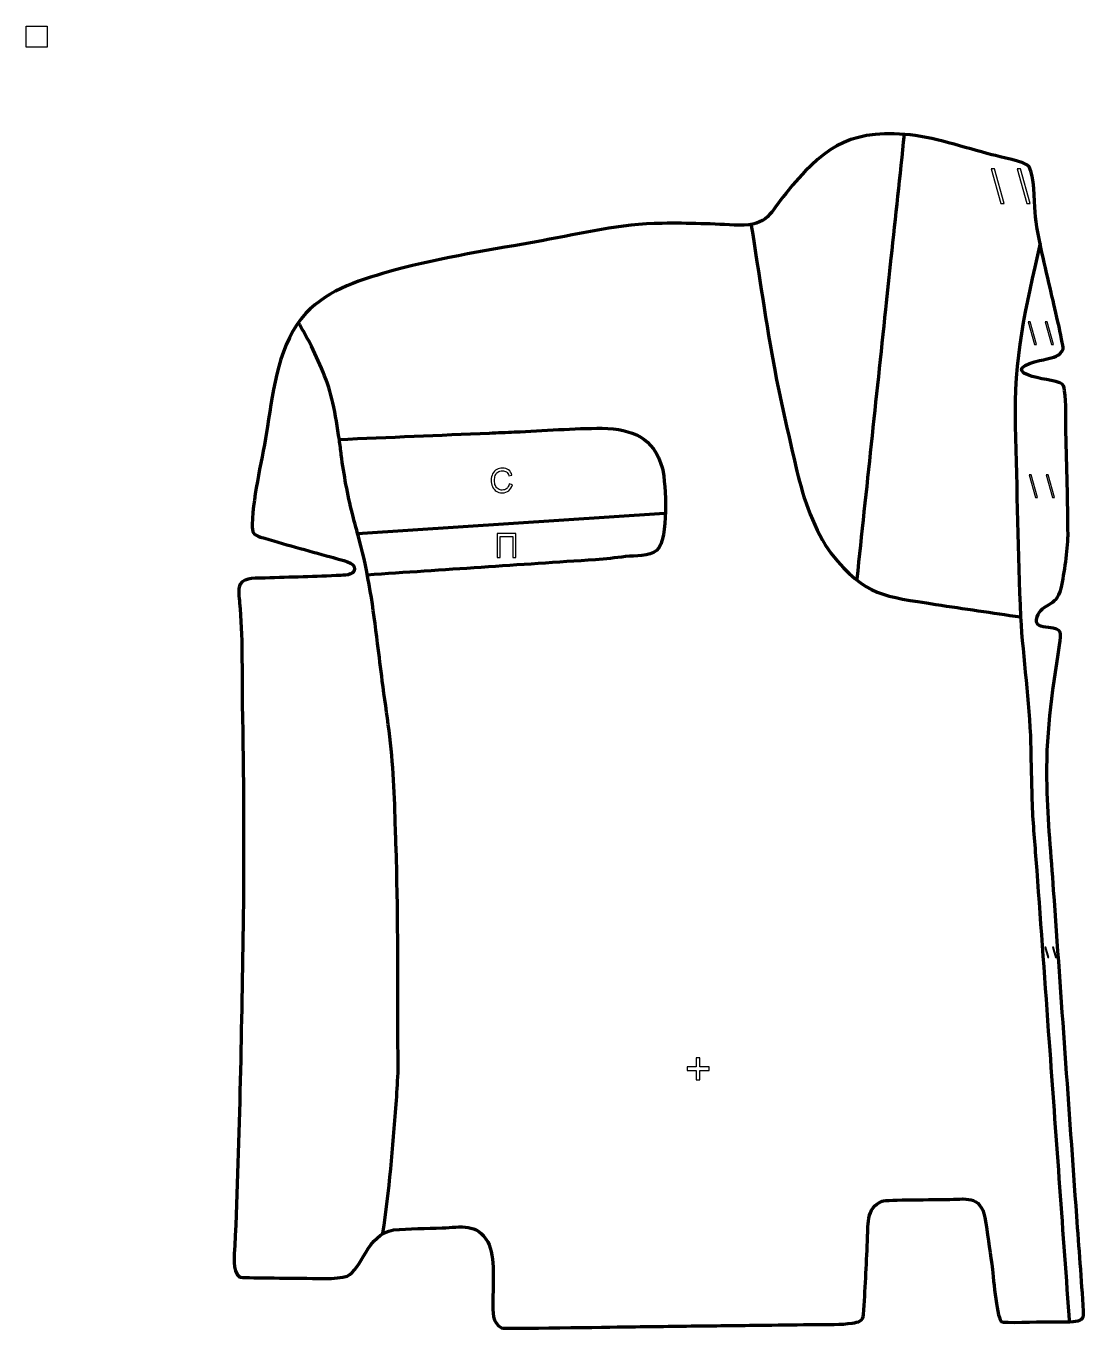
# Model space of a CAD drawing. Header units: millimetres. Extents: x 1206 to 2010, y 169 to 1159.
import ezdxf

# ---------------------------------------------------------------- set-up
doc = ezdxf.new("R2010")
doc.units = ezdxf.units.MM
doc.header["$MEASUREMENT"] = 0
doc.header["$XCLIPFRAME"] = 0
for name, color, linetype in [('layer 1', 7, 'Continuous'), ('layer 2', 7, 'Continuous'), ('layer 3', 7, 'Continuous')]:
    doc.layers.add(name, color=color, linetype=linetype)
picture_1 = doc.add_image_def('image1.jpg', size_in_pixel=(82656, 82656))

msp = doc.modelspace()

# ---------------------------------------------------------------- linework, layer by layer
at = {"layer": 'layer 2', "color": 142, "lineweight": 158}
for points, knots in [([(1873.5014, 1077.0191), (1870.1665, 1045.682), (1866.8313, 1014.3449), (1863.4962, 983.0079), (1863.4962, 983.0079), (1862.1151, 970.0305), (1860.734, 957.0532), (1859.3528, 944.0757), (1859.3528, 944.0757), (1852.0766, 875.7071), (1844.8005, 807.3383), (1837.5247, 738.9697), (1837.5247, 738.9697), (1837.5247, 738.9697), (1837.4157, 737.9461), (1837.4157, 737.9461)], [0, 0, 0, 0, 0.2, 0.2, 0.2, 0.2, 0.4, 0.4, 0.4, 0.4, 0.6, 0.6, 0.6, 0.6, 1, 1, 1, 1]), ([(1757.2753, 1007.9196), (1763.2459, 970.9083), (1768.4693, 933.3655), (1775.3475, 896.5536), (1775.3475, 896.5536), (1780.1913, 871.2362), (1786.4063, 846.1708), (1791.9269, 820.9895), (1791.9269, 820.9895), (1796.9345, 800.4828), (1805.2701, 775.3037), (1818.1461, 758.454), (1818.1461, 758.454), (1844.2268, 725.8348), (1858.4381, 725.9792), (1897.6075, 719.801), (1897.6075, 719.801), (1919.0318, 716.4217), (1940.5226, 713.468), (1961.9735, 710.2619)], [0, 0, 0, 0, 0.16666667, 0.16666667, 0.16666667, 0.16666667, 0.33333333, 0.33333333, 0.33333333, 0.33333333, 0.5, 0.5, 0.5, 0.5, 0.66666667, 0.66666667, 0.66666667, 0.66666667, 1, 1, 1, 1]), ([(1976.8682, 994.3599), (1965.6686, 944.736), (1956.4139, 907.2241), (1957.9918, 855.476), (1957.9918, 855.476), (1959.4147, 807.1884), (1959.7158, 758.5436), (1961.9965, 710.3322), (1961.9965, 710.3322), (1963.878, 678.0711), (1968.8247, 646.6116), (1969.6434, 614.1534), (1969.6434, 614.1534), (1970.0808, 596.8136), (1970.2371, 578.9837), (1971.0551, 561.7082), (1971.0551, 561.7082), (1971.7739, 547.1699), (1973.2343, 532.192), (1974.2865, 517.6026), (1974.2865, 517.6026), (1977.4234, 474.1046), (1980.5604, 430.6067), (1983.6974, 387.1088), (1983.6974, 387.1088), (1988.6893, 317.8931), (1993.6809, 248.6774), (1998.6727, 179.4618), (1998.6727, 179.4618), (1998.6727, 179.4618), (1998.9475, 175.6518), (1998.9475, 175.6518), (1998.9475, 175.6518), (1998.9475, 175.6518), (1999.0161, 174.6992), (1999.0161, 174.6992)], [0, 0, 0, 0, 0.1, 0.1, 0.1, 0.1, 0.2, 0.2, 0.2, 0.2, 0.3, 0.3, 0.3, 0.3, 0.4, 0.4, 0.4, 0.4, 0.5, 0.5, 0.5, 0.5, 0.6, 0.6, 0.6, 0.6, 0.7, 0.7, 0.7, 0.7, 0.8, 0.8, 0.8, 0.8, 1, 1, 1, 1]), ([(1477.3181, 241.7377), (1482.1906, 274.2766), (1484.9259, 306.9843), (1487.3619, 339.778), (1487.3619, 339.778), (1487.9514, 347.7261), (1488.4411, 355.6566), (1488.7682, 363.6203), (1488.7682, 363.6203), (1489.1152, 374.1864), (1488.6284, 384.8324), (1488.623, 395.4128), (1488.623, 395.4128), (1488.6792, 442.0221), (1488.7775, 488.6034), (1487.2613, 535.1959), (1487.2613, 535.1959), (1487.1122, 539.6576), (1486.9701, 544.1188), (1486.8462, 548.5813), (1486.8462, 548.5813), (1486.1674, 573.7919), (1485.1252, 598.7248), (1481.9685, 623.7741), (1481.9685, 623.7741), (1480.3438, 636.4058), (1478.4317, 648.9957), (1476.8423, 661.6335), (1476.8423, 661.6335), (1475.6561, 671.1258), (1474.4834, 680.6199), (1473.3048, 690.1132), (1473.3048, 690.1132), (1469.9515, 717.0234), (1466.3653, 742.949), (1459.3102, 769.206), (1459.3102, 769.206), (1457.6579, 775.3556), (1455.9401, 781.484), (1454.3172, 787.6421), (1454.3172, 787.6421), (1454.3172, 787.6421), (1454.0859, 788.5626), (1454.0859, 788.5626), (1454.0859, 788.5626), (1450.4072, 803.3843), (1447.6408, 818.2986), (1445.6758, 833.4413), (1445.6758, 833.4413), (1445.2044, 837.2534), (1444.7166, 841.0582), (1444.1937, 844.8637), (1444.1937, 844.8637), (1442.8025, 854.3613), (1441.2141, 863.7441), (1439.2521, 873.1426), (1439.2521, 873.1426), (1435.8591, 888.5579), (1428.7283, 904.5612), (1421.6613, 918.6526), (1421.6613, 918.6526), (1419.5894, 922.5825), (1417.4051, 926.4398), (1415.1892, 930.2896), (1415.1892, 930.2896), (1414.4496, 931.5692), (1413.7162, 932.8516), (1412.985, 934.136)], [0, 0, 0, 0, 0.05555556, 0.05555556, 0.05555556, 0.05555556, 0.11111111, 0.11111111, 0.11111111, 0.11111111, 0.16666667, 0.16666667, 0.16666667, 0.16666667, 0.22222222, 0.22222222, 0.22222222, 0.22222222, 0.27777778, 0.27777778, 0.27777778, 0.27777778, 0.33333333, 0.33333333, 0.33333333, 0.33333333, 0.38888889, 0.38888889, 0.38888889, 0.38888889, 0.44444444, 0.44444444, 0.44444444, 0.44444444, 0.5, 0.5, 0.5, 0.5, 0.55555556, 0.55555556, 0.55555556, 0.55555556, 0.61111111, 0.61111111, 0.61111111, 0.61111111, 0.66666667, 0.66666667, 0.66666667, 0.66666667, 0.72222222, 0.72222222, 0.72222222, 0.72222222, 0.77777778, 0.77777778, 0.77777778, 0.77777778, 0.83333333, 0.83333333, 0.83333333, 0.83333333, 0.88888889, 0.88888889, 0.88888889, 0.88888889, 1, 1, 1, 1]), ([(1443.5703, 845.1954), (1481.8168, 846.8178), (1520.0631, 848.4402), (1558.3096, 850.0626), (1558.3096, 850.0626), (1564.684, 850.333), (1571.0584, 850.6034), (1577.4328, 850.8738), (1577.4328, 850.8738), (1599.3755, 851.8415), (1622.2135, 853.7227), (1644.0794, 853.713), (1644.0794, 853.713), (1667.1237, 852.9286), (1682.7828, 847.0875), (1689.8158, 823.22), (1689.8158, 823.22), (1692.2277, 810.7157), (1695.043, 769.708), (1685.3768, 760.8115), (1685.3768, 760.8115), (1679.8469, 756.2868), (1669.0051, 756.9602), (1661.7842, 756.0938), (1661.7842, 756.0938), (1653.7784, 755.1331), (1646.8792, 754.3004), (1638.7814, 753.7572), (1638.7814, 753.7572), (1580.9561, 749.878), (1523.1317, 745.9865), (1465.307, 742.1004)], [0, 0, 0, 0, 0.11111111, 0.11111111, 0.11111111, 0.11111111, 0.22222222, 0.22222222, 0.22222222, 0.22222222, 0.33333333, 0.33333333, 0.33333333, 0.33333333, 0.44444444, 0.44444444, 0.44444444, 0.44444444, 0.55555556, 0.55555556, 0.55555556, 0.55555556, 0.66666667, 0.66666667, 0.66666667, 0.66666667, 0.77777778, 0.77777778, 0.77777778, 0.77777778, 1, 1, 1, 1])]:
    msp.add_open_spline(points, degree=3, knots=knots, dxfattribs=at)
at = {"layer": 'layer 2', "color": 142}
for points, knots in [([(1947.0445, 1024.6389), (1947.0445, 1024.6389), (1939.7243, 1050.8079), (1939.7243, 1050.8079), (1939.7243, 1050.8079), (1939.7243, 1050.8079), (1942.2115, 1050.8079), (1942.2115, 1050.8079), (1942.2115, 1050.8079), (1942.2115, 1050.8079), (1949.5318, 1024.6389), (1949.5318, 1024.6389), (1949.5318, 1024.6389), (1949.5318, 1024.6389), (1947.0445, 1024.6389), (1947.0445, 1024.6389)], [0, 0, 0, 0, 0.2, 0.2, 0.2, 0.2, 0.4, 0.4, 0.4, 0.4, 0.6, 0.6, 0.6, 0.6, 1, 1, 1, 1]), ([(1966.695, 1024.6389), (1966.695, 1024.6389), (1959.3748, 1050.8079), (1959.3748, 1050.8079), (1959.3748, 1050.8079), (1959.3748, 1050.8079), (1961.862, 1050.8079), (1961.862, 1050.8079), (1961.862, 1050.8079), (1961.862, 1050.8079), (1969.1823, 1024.6389), (1969.1823, 1024.6389), (1969.1823, 1024.6389), (1969.1823, 1024.6389), (1966.695, 1024.6389), (1966.695, 1024.6389)], [0, 0, 0, 0, 0.2, 0.2, 0.2, 0.2, 0.4, 0.4, 0.4, 0.4, 0.6, 0.6, 0.6, 0.6, 1, 1, 1, 1]), ([(1972.5791, 917.3896), (1972.5791, 917.3896), (1967.7765, 934.5583), (1967.7765, 934.5583), (1967.7765, 934.5583), (1967.7765, 934.5583), (1969.4083, 934.5583), (1969.4083, 934.5583), (1969.4083, 934.5583), (1969.4083, 934.5583), (1974.2109, 917.3896), (1974.2109, 917.3896), (1974.2109, 917.3896), (1974.2109, 917.3896), (1972.5791, 917.3896), (1972.5791, 917.3896)], [0, 0, 0, 0, 0.2, 0.2, 0.2, 0.2, 0.4, 0.4, 0.4, 0.4, 0.6, 0.6, 0.6, 0.6, 1, 1, 1, 1]), ([(1985.4711, 917.3896), (1985.4711, 917.3896), (1980.6685, 934.5583), (1980.6685, 934.5583), (1980.6685, 934.5583), (1980.6685, 934.5583), (1982.3003, 934.5583), (1982.3003, 934.5583), (1982.3003, 934.5583), (1982.3003, 934.5583), (1987.1029, 917.3896), (1987.1029, 917.3896), (1987.1029, 917.3896), (1987.1029, 917.3896), (1985.4711, 917.3896), (1985.4711, 917.3896)], [0, 0, 0, 0, 0.2, 0.2, 0.2, 0.2, 0.4, 0.4, 0.4, 0.4, 0.6, 0.6, 0.6, 0.6, 1, 1, 1, 1]), ([(1573.2871, 811.3253), (1573.2871, 811.3253), (1575.706, 810.7142), (1575.706, 810.7142), (1575.706, 810.7142), (1575.201, 808.7325), (1574.2929, 807.226), (1572.9816, 806.1863), (1572.9816, 806.1863), (1571.6703, 805.1466), (1570.0662, 804.6247), (1568.1693, 804.6247), (1568.1693, 804.6247), (1566.2088, 804.6247), (1564.6132, 805.0236), (1563.3825, 805.8256), (1563.3825, 805.8256), (1562.1519, 806.6234), (1561.2183, 807.7819), (1560.5775, 809.2969), (1560.5775, 809.2969), (1559.9367, 810.8161), (1559.6142, 812.4414), (1559.6142, 814.1813), (1559.6142, 814.1813), (1559.6142, 816.0782), (1559.9749, 817.7332), (1560.7006, 819.1463), (1560.7006, 819.1463), (1561.4262, 820.5594), (1562.4574, 821.6331), (1563.7941, 822.3672), (1563.7941, 822.3672), (1565.1309, 823.1014), (1566.6034, 823.4663), (1568.2075, 823.4663), (1568.2075, 823.4663), (1570.0323, 823.4663), (1571.5642, 823.0038), (1572.8033, 822.0744), (1572.8033, 822.0744), (1574.0467, 821.1451), (1574.9124, 819.8423), (1575.4004, 818.1618), (1575.4004, 818.1618), (1575.4004, 818.1618), (1573.0325, 817.6016), (1573.0325, 817.6016), (1573.0325, 817.6016), (1572.6124, 818.9256), (1571.9971, 819.8932), (1571.195, 820.4958), (1571.195, 820.4958), (1570.393, 821.1026), (1569.383, 821.4039), (1568.1651, 821.4039), (1568.1651, 821.4039), (1566.7689, 821.4039), (1565.5977, 821.0687), (1564.6598, 820.3982), (1564.6598, 820.3982), (1563.722, 819.7277), (1563.06, 818.8238), (1562.6823, 817.695), (1562.6823, 817.695), (1562.3004, 816.562), (1562.1094, 815.395), (1562.1094, 814.194), (1562.1094, 814.194), (1562.1094, 812.6451), (1562.3343, 811.2914), (1562.7842, 810.1371), (1562.7842, 810.1371), (1563.234, 808.9786), (1563.9342, 808.1172), (1564.8848, 807.5443), (1564.8848, 807.5443), (1565.8353, 806.9714), (1566.8623, 806.6871), (1567.9699, 806.6871), (1567.9699, 806.6871), (1569.3193, 806.6871), (1570.4566, 807.0775), (1571.3902, 807.8541), (1571.3902, 807.8541), (1572.3238, 808.6349), (1572.9561, 809.7891), (1573.2871, 811.3253)], [0, 0, 0, 0, 0.04347826, 0.04347826, 0.04347826, 0.04347826, 0.08695652, 0.08695652, 0.08695652, 0.08695652, 0.13043478, 0.13043478, 0.13043478, 0.13043478, 0.17391304, 0.17391304, 0.17391304, 0.17391304, 0.2173913, 0.2173913, 0.2173913, 0.2173913, 0.26086957, 0.26086957, 0.26086957, 0.26086957, 0.30434783, 0.30434783, 0.30434783, 0.30434783, 0.34782609, 0.34782609, 0.34782609, 0.34782609, 0.39130435, 0.39130435, 0.39130435, 0.39130435, 0.43478261, 0.43478261, 0.43478261, 0.43478261, 0.47826087, 0.47826087, 0.47826087, 0.47826087, 0.52173913, 0.52173913, 0.52173913, 0.52173913, 0.56521739, 0.56521739, 0.56521739, 0.56521739, 0.60869565, 0.60869565, 0.60869565, 0.60869565, 0.65217391, 0.65217391, 0.65217391, 0.65217391, 0.69565217, 0.69565217, 0.69565217, 0.69565217, 0.73913043, 0.73913043, 0.73913043, 0.73913043, 0.7826087, 0.7826087, 0.7826087, 0.7826087, 0.82608696, 0.82608696, 0.82608696, 0.82608696, 0.86956522, 0.86956522, 0.86956522, 0.86956522, 0.91304348, 0.91304348, 0.91304348, 0.91304348, 1, 1, 1, 1]), ([(1973.2863, 801.0429), (1973.2863, 801.0429), (1968.4837, 818.2116), (1968.4837, 818.2116), (1968.4837, 818.2116), (1968.4837, 818.2116), (1970.1155, 818.2116), (1970.1155, 818.2116), (1970.1155, 818.2116), (1970.1155, 818.2116), (1974.9181, 801.0429), (1974.9181, 801.0429), (1974.9181, 801.0429), (1974.9181, 801.0429), (1973.2863, 801.0429), (1973.2863, 801.0429)], [0, 0, 0, 0, 0.2, 0.2, 0.2, 0.2, 0.4, 0.4, 0.4, 0.4, 0.6, 0.6, 0.6, 0.6, 1, 1, 1, 1]), ([(1986.1783, 801.0429), (1986.1783, 801.0429), (1981.3757, 818.2116), (1981.3757, 818.2116), (1981.3757, 818.2116), (1981.3757, 818.2116), (1983.0075, 818.2116), (1983.0075, 818.2116), (1983.0075, 818.2116), (1983.0075, 818.2116), (1987.8101, 801.0429), (1987.8101, 801.0429), (1987.8101, 801.0429), (1987.8101, 801.0429), (1986.1783, 801.0429), (1986.1783, 801.0429)], [0, 0, 0, 0, 0.2, 0.2, 0.2, 0.2, 0.4, 0.4, 0.4, 0.4, 0.6, 0.6, 0.6, 0.6, 1, 1, 1, 1]), ([(1564.0419, 773.6518), (1564.0419, 773.6518), (1578.3514, 773.6518), (1578.3514, 773.6518), (1578.3514, 773.6518), (1578.3514, 773.6518), (1578.3514, 755.4212), (1578.3514, 755.4212), (1578.3514, 755.4212), (1578.3514, 755.4212), (1575.9325, 755.4212), (1575.9325, 755.4212), (1575.9325, 755.4212), (1575.9325, 755.4212), (1575.9325, 771.513), (1575.9325, 771.513), (1575.9325, 771.513), (1575.9325, 771.513), (1566.4608, 771.513), (1566.4608, 771.513), (1566.4608, 771.513), (1566.4608, 771.513), (1566.4608, 755.4212), (1566.4608, 755.4212), (1566.4608, 755.4212), (1566.4608, 755.4212), (1564.0419, 755.4212), (1564.0419, 755.4212), (1564.0419, 755.4212), (1564.0419, 755.4212), (1564.0419, 773.6518), (1564.0419, 773.6518)], [0, 0, 0, 0, 0.11111111, 0.11111111, 0.11111111, 0.11111111, 0.22222222, 0.22222222, 0.22222222, 0.22222222, 0.33333333, 0.33333333, 0.33333333, 0.33333333, 0.44444444, 0.44444444, 0.44444444, 0.44444444, 0.55555556, 0.55555556, 0.55555556, 0.55555556, 0.66666667, 0.66666667, 0.66666667, 0.66666667, 0.77777778, 0.77777778, 0.77777778, 0.77777778, 1, 1, 1, 1]), ([(1982.6693, 451.4014), (1982.6693, 451.4014), (1980.4984, 459.1623), (1980.4984, 459.1623), (1980.4984, 459.1623), (1980.4984, 459.1623), (1981.236, 459.1623), (1981.236, 459.1623), (1981.236, 459.1623), (1981.236, 459.1623), (1983.407, 451.4014), (1983.407, 451.4014), (1983.407, 451.4014), (1983.407, 451.4014), (1982.6693, 451.4014), (1982.6693, 451.4014)], [0, 0, 0, 0, 0.2, 0.2, 0.2, 0.2, 0.4, 0.4, 0.4, 0.4, 0.6, 0.6, 0.6, 0.6, 1, 1, 1, 1]), ([(1988.4969, 451.4014), (1988.4969, 451.4014), (1986.326, 459.1623), (1986.326, 459.1623), (1986.326, 459.1623), (1986.326, 459.1623), (1987.0636, 459.1623), (1987.0636, 459.1623), (1987.0636, 459.1623), (1987.0636, 459.1623), (1989.2346, 451.4014), (1989.2346, 451.4014), (1989.2346, 451.4014), (1989.2346, 451.4014), (1988.4969, 451.4014), (1988.4969, 451.4014)], [0, 0, 0, 0, 0.2, 0.2, 0.2, 0.2, 0.4, 0.4, 0.4, 0.4, 0.6, 0.6, 0.6, 0.6, 1, 1, 1, 1]), ([(1715.3761, 358.4782), (1715.3761, 358.4782), (1715.3761, 365.4094), (1715.3761, 365.4094), (1715.3761, 365.4094), (1715.3761, 365.4094), (1708.4803, 365.4094), (1708.4803, 365.4094), (1708.4803, 365.4094), (1708.4803, 365.4094), (1708.4803, 368.3092), (1708.4803, 368.3092), (1708.4803, 368.3092), (1708.4803, 368.3092), (1715.3761, 368.3092), (1715.3761, 368.3092), (1715.3761, 368.3092), (1715.3761, 368.3092), (1715.3761, 375.2051), (1715.3761, 375.2051), (1715.3761, 375.2051), (1715.3761, 375.2051), (1718.3113, 375.2051), (1718.3113, 375.2051), (1718.3113, 375.2051), (1718.3113, 375.2051), (1718.3113, 368.3092), (1718.3113, 368.3092), (1718.3113, 368.3092), (1718.3113, 368.3092), (1725.2073, 368.3092), (1725.2073, 368.3092), (1725.2073, 368.3092), (1725.2073, 368.3092), (1725.2073, 365.4094), (1725.2073, 365.4094), (1725.2073, 365.4094), (1725.2073, 365.4094), (1718.3113, 365.4094), (1718.3113, 365.4094), (1718.3113, 365.4094), (1718.3113, 365.4094), (1718.3113, 358.4782), (1718.3113, 358.4782), (1718.3113, 358.4782), (1718.3113, 358.4782), (1715.3761, 358.4782), (1715.3761, 358.4782)], [0, 0, 0, 0, 0.07692308, 0.07692308, 0.07692308, 0.07692308, 0.15384615, 0.15384615, 0.15384615, 0.15384615, 0.23076923, 0.23076923, 0.23076923, 0.23076923, 0.30769231, 0.30769231, 0.30769231, 0.30769231, 0.38461538, 0.38461538, 0.38461538, 0.38461538, 0.46153846, 0.46153846, 0.46153846, 0.46153846, 0.53846154, 0.53846154, 0.53846154, 0.53846154, 0.61538462, 0.61538462, 0.61538462, 0.61538462, 0.69230769, 0.69230769, 0.69230769, 0.69230769, 0.76923077, 0.76923077, 0.76923077, 0.76923077, 0.84615385, 0.84615385, 0.84615385, 0.84615385, 1, 1, 1, 1])]:
    msp.add_open_spline(points, degree=3, knots=knots, dxfattribs=at)
at = {"layer": 'layer 2', "color": 142, "lineweight": 158}
msp.add_open_spline([(1691.2608, 788.8534), (1691.2608, 788.8534), (1458.0702, 773.3889), (1458.0702, 773.3889)], degree=3, dxfattribs=at)
at = {"layer": 'layer 3', "color": 242, "lineweight": 158}
msp.add_open_spline([(1597.9843, 996.2186), (1629.5935, 1002.0836), (1656.946, 1008.99), (1689.543, 1009.4611), (1689.543, 1009.4611), (1709.3861, 1009.6862), (1728.2961, 1009.0276), (1748.0898, 1007.9731), (1748.0898, 1007.9731), (1770.063, 1007.7785), (1771.4224, 1017.1861), (1783.7475, 1032.4574), (1783.7475, 1032.4574), (1810.7255, 1065.2605), (1829.5632, 1080.4175), (1874.0178, 1077.1182), (1874.0178, 1077.1182), (1894.8338, 1075.4524), (1919.6189, 1066.9579), (1940.1768, 1061.5618), (1940.1768, 1061.5618), (1945.7982, 1060.2022), (1965.5073, 1056.3891), (1968.534, 1052.4578), (1968.534, 1052.4578), (1972.7189, 1044.9735), (1972.3103, 1027.2781), (1973.0628, 1018.0414), (1973.0628, 1018.0414), (1974.8522, 998.1243), (1980.9071, 976.4849), (1985.2843, 956.7903), (1985.2843, 956.7903), (1986.7216, 950.3509), (1994.6162, 917.9999), (1994.315, 914.1354), (1994.315, 914.1354), (1991.8866, 907.9656), (1987.1318, 907.5879), (1981.1046, 906.1663), (1981.1046, 906.1663), (1978.5011, 905.5522), (1956.4697, 901.5102), (1964.4563, 895.6774), (1964.4563, 895.6774), (1972.3784, 891.3869), (1983.6408, 890.9959), (1991.9549, 888.1818), (1991.9549, 888.1818), (1994.8522, 887.2011), (1994.9495, 885.2983), (1995.4137, 882.2568), (1995.4137, 882.2568), (1996.8099, 873.1094), (1996.2738, 859.8849), (1996.4741, 850.1222), (1996.4741, 850.1222), (1997.0122, 824.3217), (1998.0143, 798.313), (1998.0609, 772.5305), (1998.0609, 772.5305), (1997.9229, 759.9299), (1995.2625, 744.3191), (1992.96, 731.8114), (1992.96, 731.8114), (1988.8427, 717.2435), (1978.8438, 721.6454), (1974.5048, 710.2918), (1974.5048, 710.2918), (1972.266, 703.3058), (1977.6886, 702.9871), (1983.2334, 702.2657), (1983.2334, 702.2657), (1994.0584, 700.7353), (1993.0155, 698.9209), (1991.5046, 688.681), (1991.5046, 688.681), (1985.8963, 651.2671), (1981.0534, 619.6338), (1982.1086, 581.4337), (1982.1086, 581.4337), (1982.8295, 555.3305), (1985.3113, 528.6589), (1987.1602, 502.5562), (1987.1602, 502.5562), (1993.0085, 419.9938), (1998.8569, 337.4314), (2004.7052, 254.869), (2004.7052, 254.869), (2006.4125, 230.8053), (2008.3818, 206.6776), (2009.8582, 182.6089), (2009.8582, 182.6089), (2010.1775, 177.4021), (2009.2356, 175.8418), (2003.872, 174.9012), (2003.872, 174.9012), (1999.7022, 174.1701), (1987.6548, 174.565), (1982.7226, 174.5274), (1982.7226, 174.5274), (1982.7226, 174.5274), (1980.8695, 174.5133), (1980.8695, 174.5133), (1980.8695, 174.5133), (1976.4768, 174.4376), (1948.9523, 173.4035), (1947.3049, 174.6327), (1947.3049, 174.6327), (1943.5348, 179.8625), (1941.321, 209.7125), (1940.045, 218.4122), (1940.045, 218.4122), (1938.3468, 230.0637), (1936.9567, 242.1521), (1934.91, 253.7), (1934.91, 253.7), (1931.4371, 271.0516), (1919.8998, 267.6279), (1905.7277, 267.3866), (1905.7277, 267.3866), (1898.6383, 267.2896), (1860.2601, 267.427), (1856.8583, 266.2416), (1856.8583, 266.2416), (1844.2418, 261.3225), (1846.1826, 246.9612), (1845.6514, 235.712), (1845.6514, 235.712), (1844.7748, 217.2406), (1843.872, 198.4171), (1842.6612, 179.979), (1842.6612, 179.979), (1842.3252, 174.8632), (1838.6447, 174.251), (1834.0674, 173.4968), (1834.0674, 173.4968), (1825.2322, 172.0412), (1815.4939, 172.533), (1806.4434, 172.4224), (1806.4434, 172.4224), (1793.7185, 172.2669), (1780.9935, 172.1115), (1768.2686, 171.956), (1768.2686, 171.956), (1751.7262, 171.7538), (1735.1837, 171.5517), (1718.6414, 171.3496), (1718.6414, 171.3496), (1699.8721, 171.1203), (1681.1028, 170.8909), (1662.3335, 170.6616), (1662.3335, 170.6616), (1652.0002, 170.5295), (1569.2594, 169.0237), (1567.5228, 169.7659), (1567.5228, 169.7659), (1560.0102, 173.9973), (1561.0223, 181.7424), (1560.8685, 189.4268), (1560.8685, 189.4268), (1560.7373, 202.6609), (1563.1463, 223.6843), (1556.9598, 235.3238), (1556.9598, 235.3238), (1548.9017, 249.6676), (1536.5668, 246.4354), (1522.4476, 245.8299), (1522.4476, 245.8299), (1510.4157, 245.3704), (1497.2189, 245.4673), (1485.3553, 244.3314), (1485.3553, 244.3314), (1464.8855, 241.0783), (1461.4625, 213.6407), (1450.1038, 209.2578), (1450.1038, 209.2578), (1442.5596, 206.3468), (1424.6198, 207.5441), (1415.7687, 207.6529), (1415.7687, 207.6529), (1410.0146, 207.7104), (1370.2542, 207.7403), (1368.5065, 208.5042), (1368.5065, 208.5042), (1362.0845, 212.8551), (1364.4562, 225.381), (1364.7379, 232.1307), (1364.7379, 232.1307), (1368.2151, 315.9597), (1369.9949, 399.2462), (1371.0846, 483.125), (1371.0846, 483.125), (1371.7765, 536.8285), (1371.3738, 589.8527), (1370.4053, 643.5392), (1370.4053, 643.5392), (1369.9796, 668.9425), (1370.7381, 695.9045), (1368.3957, 721.063), (1368.3957, 721.063), (1368.0535, 724.7381), (1366.8714, 731.7838), (1368.7205, 735.0578), (1368.7205, 735.0578), (1372.6108, 740.78), (1381.732, 739.6002), (1387.8042, 739.8167), (1387.8042, 739.8167), (1406.9335, 740.4954), (1426.1867, 740.9165), (1445.2918, 741.8434), (1445.2918, 741.8434), (1449.4524, 742.0379), (1457.4374, 742.2185), (1455.3601, 748.6969), (1455.3601, 748.6969), (1454.2527, 752.1504), (1441.4535, 754.8034), (1437.6292, 755.876), (1437.6292, 755.876), (1419.9086, 760.8496), (1401.9296, 765.6765), (1384.3326, 771.0145), (1384.3326, 771.0145), (1378.596, 772.7547), (1377.9626, 774.3338), (1377.8157, 780.513), (1377.8157, 780.513), (1378.9279, 805.0323), (1385.8405, 830.6023), (1389.5869, 855.0919), (1389.5869, 855.0919), (1393.8715, 883.5511), (1398.3129, 919.2982), (1418.7542, 941.085), (1418.7542, 941.085), (1436.0722, 959.5428), (1462.1502, 967.2564), (1485.9116, 973.7728), (1485.9116, 973.7728), (1522.5483, 983.82), (1560.6286, 989.4266), (1597.9843, 996.2186)], degree=3, knots=[0, 0, 0, 0, 0.01612903, 0.01612903, 0.01612903, 0.01612903, 0.03225806, 0.03225806, 0.03225806, 0.03225806, 0.0483871, 0.0483871, 0.0483871, 0.0483871, 0.06451613, 0.06451613, 0.06451613, 0.06451613, 0.08064516, 0.08064516, 0.08064516, 0.08064516, 0.09677419, 0.09677419, 0.09677419, 0.09677419, 0.11290323, 0.11290323, 0.11290323, 0.11290323, 0.12903226, 0.12903226, 0.12903226, 0.12903226, 0.14516129, 0.14516129, 0.14516129, 0.14516129, 0.16129032, 0.16129032, 0.16129032, 0.16129032, 0.17741935, 0.17741935, 0.17741935, 0.17741935, 0.19354839, 0.19354839, 0.19354839, 0.19354839, 0.20967742, 0.20967742, 0.20967742, 0.20967742, 0.22580645, 0.22580645, 0.22580645, 0.22580645, 0.24193548, 0.24193548, 0.24193548, 0.24193548, 0.25806452, 0.25806452, 0.25806452, 0.25806452, 0.27419355, 0.27419355, 0.27419355, 0.27419355, 0.29032258, 0.29032258, 0.29032258, 0.29032258, 0.30645161, 0.30645161, 0.30645161, 0.30645161, 0.32258065, 0.32258065, 0.32258065, 0.32258065, 0.33870968, 0.33870968, 0.33870968, 0.33870968, 0.35483871, 0.35483871, 0.35483871, 0.35483871, 0.37096774, 0.37096774, 0.37096774, 0.37096774, 0.38709677, 0.38709677, 0.38709677, 0.38709677, 0.40322581, 0.40322581, 0.40322581, 0.40322581, 0.41935484, 0.41935484, 0.41935484, 0.41935484, 0.43548387, 0.43548387, 0.43548387, 0.43548387, 0.4516129, 0.4516129, 0.4516129, 0.4516129, 0.46774194, 0.46774194, 0.46774194, 0.46774194, 0.48387097, 0.48387097, 0.48387097, 0.48387097, 0.5, 0.5, 0.5, 0.5, 0.51612903, 0.51612903, 0.51612903, 0.51612903, 0.53225806, 0.53225806, 0.53225806, 0.53225806, 0.5483871, 0.5483871, 0.5483871, 0.5483871, 0.56451613, 0.56451613, 0.56451613, 0.56451613, 0.58064516, 0.58064516, 0.58064516, 0.58064516, 0.59677419, 0.59677419, 0.59677419, 0.59677419, 0.61290323, 0.61290323, 0.61290323, 0.61290323, 0.62903226, 0.62903226, 0.62903226, 0.62903226, 0.64516129, 0.64516129, 0.64516129, 0.64516129, 0.66129032, 0.66129032, 0.66129032, 0.66129032, 0.67741935, 0.67741935, 0.67741935, 0.67741935, 0.69354839, 0.69354839, 0.69354839, 0.69354839, 0.70967742, 0.70967742, 0.70967742, 0.70967742, 0.72580645, 0.72580645, 0.72580645, 0.72580645, 0.74193548, 0.74193548, 0.74193548, 0.74193548, 0.75806452, 0.75806452, 0.75806452, 0.75806452, 0.77419355, 0.77419355, 0.77419355, 0.77419355, 0.79032258, 0.79032258, 0.79032258, 0.79032258, 0.80645161, 0.80645161, 0.80645161, 0.80645161, 0.82258065, 0.82258065, 0.82258065, 0.82258065, 0.83870968, 0.83870968, 0.83870968, 0.83870968, 0.85483871, 0.85483871, 0.85483871, 0.85483871, 0.87096774, 0.87096774, 0.87096774, 0.87096774, 0.88709677, 0.88709677, 0.88709677, 0.88709677, 0.90322581, 0.90322581, 0.90322581, 0.90322581, 0.91935484, 0.91935484, 0.91935484, 0.91935484, 0.93548387, 0.93548387, 0.93548387, 0.93548387, 0.9516129, 0.9516129, 0.9516129, 0.9516129, 0.96774194, 0.96774194, 0.96774194, 0.96774194, 1, 1, 1, 1], dxfattribs=at)

# ---------------------------------------------------------------- pictures from other files: only their frames are drawn
at = {"layer": 'layer 1', "color": 0}
image = msp.add_image(picture_1, insert=(1189.51, 11.6019), size_in_units=(1148, 1148), dxfattribs=at)
image.set_boundary_path([(1189.51, 11.602), (2337.511, 1159.603)])
image.dxf.flags = 3

doc.saveas('drawing.dxf')
